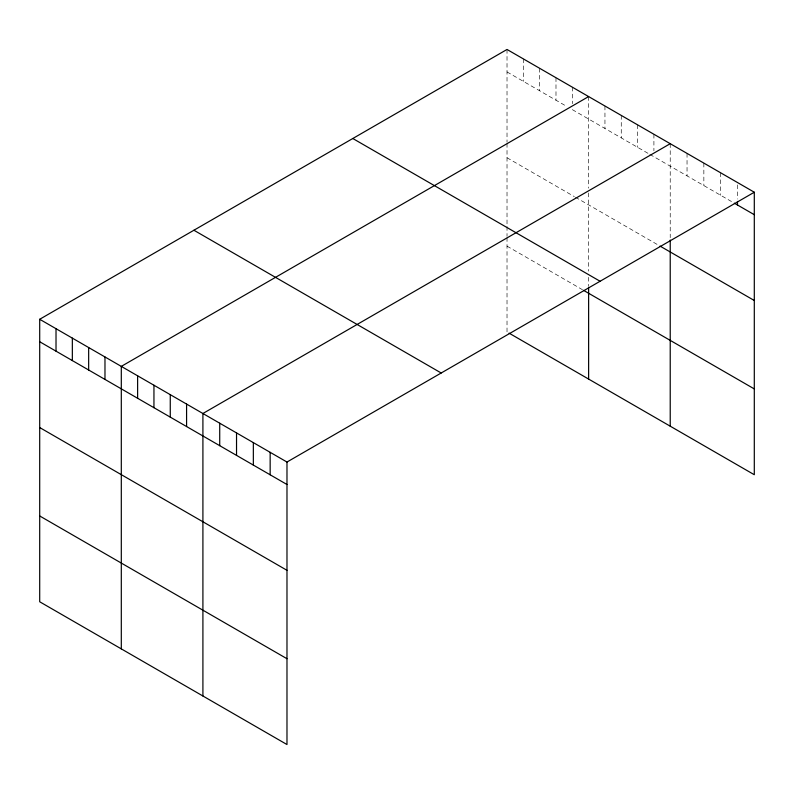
<?xml version="1.0" encoding="UTF-8"?>
<svg xmlns="http://www.w3.org/2000/svg" width="794" height="794" viewBox="0 0 794 794"><rect width="100%" height="100%" fill="white"/><g stroke="black" fill="none" stroke-linecap="round" stroke-linejoin="round"><path stroke-width="0.6" stroke-dasharray="3.97 2.98" d="M507.019 71.936L567.204 106.684M572.305 109.622L648.807 153.788M649.829 154.383L733.279 202.569M507.019 157.748L574.34 196.614M575.362 197.2L657.988 244.899M507.019 246.15L582.508 289.731M737.487 184.883L737.487 199.076M720.674 172.814L720.674 195.284M703.851 163.107L703.851 185.578M687.038 153.401L687.038 175.871M670.225 143.694L670.225 237.664M653.909 134.265L653.909 150.82M637.582 124.847L637.582 147.317M621.265 115.428L621.265 137.888M604.949 105.999L604.949 128.469M588.622 96.58L588.622 188.168M588.622 192.942L588.622 271.161M588.622 277.305L588.622 285.9M572.305 87.151L572.305 103.716M555.989 77.733L555.989 100.203M539.662 68.314L539.662 90.784M523.345 58.885L523.345 81.355M507.019 49.466L507.019 142.255M507.019 143.446L507.019 224.047M507.019 226.508L507.019 236.334M507.019 237.555L507.019 331.961"/><path stroke-width="1.19" d="M39.7 319.277L286.981 462.039L286.981 744.534L39.7 601.773L39.7 319.277L507.019 49.466L754.3 192.227L754.3 474.723L509.063 333.143M588.622 96.58L121.303 366.381L121.303 648.877M670.225 143.694L202.907 413.495L202.907 695.991M286.981 462.039L754.3 192.227M734.331 203.175L754.3 214.698M660.022 246.08L754.3 300.509M352.804 138.503L600.085 281.265M583.521 290.326L754.3 388.921M193.915 230.24L441.196 373.001M39.7 341.738L286.981 484.509M39.7 427.549L286.981 570.31M39.7 515.961L286.981 658.722M737.487 201.448L737.487 204.991M670.225 240.046L670.225 426.189M588.622 287.13L588.622 379.075M270.159 452.332L270.159 474.802M253.346 442.625L253.346 465.086M236.533 432.909L236.533 455.379M219.72 423.202L219.72 445.672M186.58 404.077L186.58 426.547M170.263 394.648L170.263 417.118M153.947 385.229L153.947 407.699M137.62 375.81L137.62 398.28M104.977 356.963L104.977 379.433M88.66 347.544L88.66 370.014M72.343 338.115L72.343 360.585M56.017 328.696L56.017 351.166"/></g></svg>
